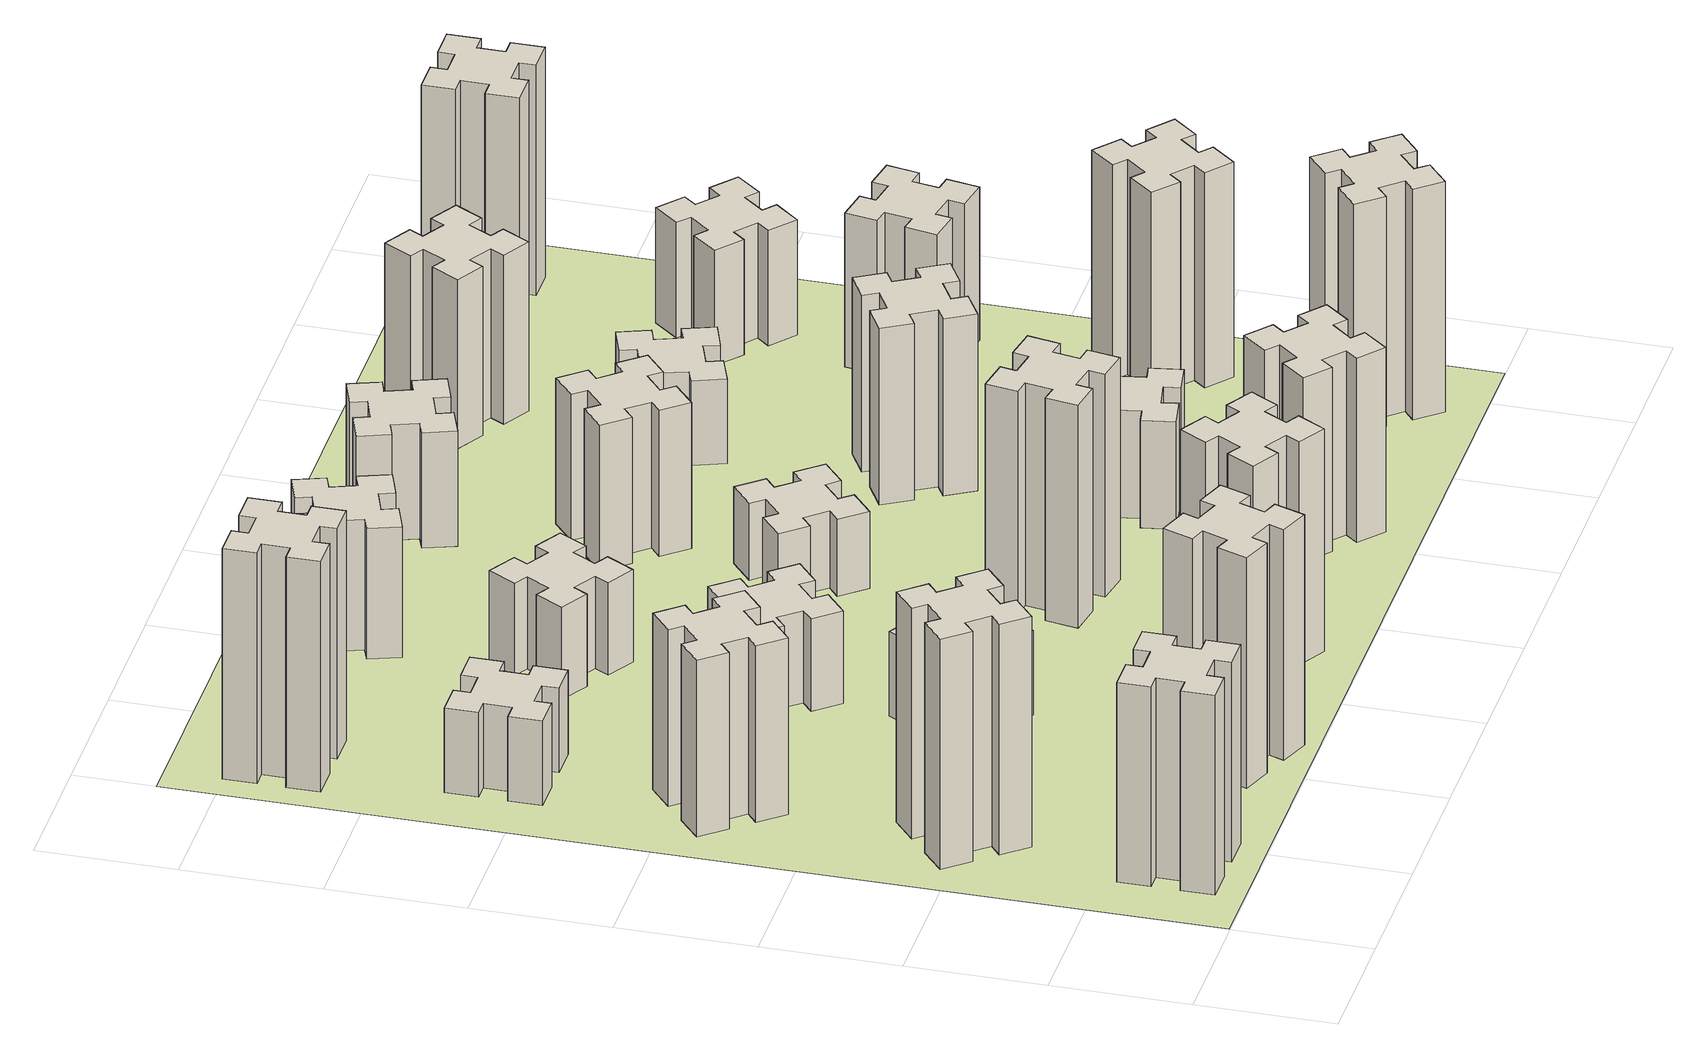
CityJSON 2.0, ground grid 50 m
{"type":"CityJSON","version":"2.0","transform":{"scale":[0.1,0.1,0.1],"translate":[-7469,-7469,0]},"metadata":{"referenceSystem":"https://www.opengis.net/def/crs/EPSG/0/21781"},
"CityObjects":{
"building1":{"type":"Building","attributes":{"class":"1000","function":"1000","usage":"1000","yearOfConstruction":2016,"roofType":"1000","measuredHeight":78,"storeysAboveGround":30,"storeysBelowGround":0},"geometry":[{"type":"Solid","lod":"1","boundaries":[[[[0,1,2,3,4,5,6,7,8,9,10,11,12,13,14,15,16,17,18,19]],[[17,16,20,21]],[[16,15,22,20]],[[15,14,23,22]],[[14,13,24,23]],[[13,12,25,24]],[[12,11,26,25]],[[11,10,27,26]],[[10,9,28,27]],[[9,8,29,28]],[[8,7,30,29]],[[7,6,31,30]],[[6,5,32,31]],[[5,4,33,32]],[[4,3,34,33]],[[3,2,35,34]],[[2,1,36,35]],[[1,0,37,36]],[[0,19,38,37]],[[19,18,39,38]],[[18,17,21,39]],[[24,25,26,27,28,29,30,31,32,33,34,35,36,37,38,39,21,20,22,23]]]]}]},
"building2":{"type":"Building","attributes":{"class":"1000","function":"1000","usage":"1000","yearOfConstruction":2016,"roofType":"1000","measuredHeight":90,"storeysAboveGround":30,"storeysBelowGround":0},"geometry":[{"type":"Solid","lod":"1","boundaries":[[[[40,41,42,43,44,45,46,47,48,49,50,51,52,53,54,55,56,57,58,59]],[[57,56,60,61]],[[56,55,62,60]],[[55,54,63,62]],[[54,53,64,63]],[[53,52,65,64]],[[52,51,66,65]],[[51,50,67,66]],[[50,49,68,67]],[[49,48,69,68]],[[48,47,70,69]],[[47,46,71,70]],[[46,45,72,71]],[[45,44,73,72]],[[44,43,74,73]],[[43,42,75,74]],[[42,41,76,75]],[[41,40,77,76]],[[40,59,78,77]],[[59,58,79,78]],[[58,57,61,79]],[[64,65,66,67,68,69,70,71,72,73,74,75,76,77,78,79,61,60,62,63]]]]}]},
"building3":{"type":"Building","attributes":{"class":"1000","function":"1000","usage":"1000","yearOfConstruction":2016,"roofType":"1000","measuredHeight":69,"storeysAboveGround":30,"storeysBelowGround":0},"geometry":[{"type":"Solid","lod":"1","boundaries":[[[[80,81,82,83,84,85,86,87,88,89,90,91,92,93,94,95,96,97,98,99]],[[97,96,100,101]],[[96,95,102,100]],[[95,94,103,102]],[[94,93,104,103]],[[93,92,105,104]],[[92,91,106,105]],[[91,90,107,106]],[[90,89,108,107]],[[89,88,109,108]],[[88,87,110,109]],[[87,86,111,110]],[[86,85,112,111]],[[85,84,113,112]],[[84,83,114,113]],[[83,82,115,114]],[[82,81,116,115]],[[81,80,117,116]],[[80,99,118,117]],[[99,98,119,118]],[[98,97,101,119]],[[104,105,106,107,108,109,110,111,112,113,114,115,116,117,118,119,101,100,102,103]]]]}]},
"building4":{"type":"Building","attributes":{"class":"1000","function":"1000","usage":"1000","yearOfConstruction":2016,"roofType":"1000","measuredHeight":33,"storeysAboveGround":30,"storeysBelowGround":0},"geometry":[{"type":"Solid","lod":"1","boundaries":[[[[120,121,122,123,124,125,126,127,128,129,130,131,132,133,134,135,136,137,138,139]],[[137,136,140,141]],[[136,135,142,140]],[[135,134,143,142]],[[134,133,144,143]],[[133,132,145,144]],[[132,131,146,145]],[[131,130,147,146]],[[130,129,148,147]],[[129,128,149,148]],[[128,127,150,149]],[[127,126,151,150]],[[126,125,152,151]],[[125,124,153,152]],[[124,123,154,153]],[[123,122,155,154]],[[122,121,156,155]],[[121,120,157,156]],[[120,139,158,157]],[[139,138,159,158]],[[138,137,141,159]],[[144,145,146,147,148,149,150,151,152,153,154,155,156,157,158,159,141,140,142,143]]]]}]},
"building5":{"type":"Building","attributes":{"class":"1000","function":"1000","usage":"1000","yearOfConstruction":2016,"roofType":"1000","measuredHeight":90,"storeysAboveGround":30,"storeysBelowGround":0},"geometry":[{"type":"Solid","lod":"1","boundaries":[[[[160,161,162,163,164,165,166,167,168,169,170,171,172,173,174,175,176,177,178,179]],[[177,176,180,181]],[[176,175,182,180]],[[175,174,183,182]],[[174,173,184,183]],[[173,172,185,184]],[[172,171,186,185]],[[171,170,187,186]],[[170,169,188,187]],[[169,168,189,188]],[[168,167,190,189]],[[167,166,191,190]],[[166,165,192,191]],[[165,164,193,192]],[[164,163,194,193]],[[163,162,195,194]],[[162,161,196,195]],[[161,160,197,196]],[[160,179,198,197]],[[179,178,199,198]],[[178,177,181,199]],[[184,185,186,187,188,189,190,191,192,193,194,195,196,197,198,199,181,180,182,183]]]]}]},
"building6":{"type":"Building","attributes":{"class":"1000","function":"1000","usage":"1000","yearOfConstruction":2016,"roofType":"1000","measuredHeight":90,"storeysAboveGround":30,"storeysBelowGround":0},"geometry":[{"type":"Solid","lod":"1","boundaries":[[[[200,201,202,203,204,205,206,207,208,209,210,211,212,213,214,215,216,217,218,219]],[[217,216,220,221]],[[216,215,222,220]],[[215,214,223,222]],[[214,213,224,223]],[[213,212,225,224]],[[212,211,226,225]],[[211,210,227,226]],[[210,209,228,227]],[[209,208,229,228]],[[208,207,230,229]],[[207,206,231,230]],[[206,205,232,231]],[[205,204,233,232]],[[204,203,234,233]],[[203,202,235,234]],[[202,201,236,235]],[[201,200,237,236]],[[200,219,238,237]],[[219,218,239,238]],[[218,217,221,239]],[[224,225,226,227,228,229,230,231,232,233,234,235,236,237,238,239,221,220,222,223]]]]}]},
"building7":{"type":"Building","attributes":{"class":"1000","function":"1000","usage":"1000","yearOfConstruction":2016,"roofType":"1000","measuredHeight":33,"storeysAboveGround":30,"storeysBelowGround":0},"geometry":[{"type":"Solid","lod":"1","boundaries":[[[[240,241,242,243,244,245,246,247,248,249,250,251,252,253,254,255,256,257,258,259]],[[257,256,260,261]],[[256,255,262,260]],[[255,254,263,262]],[[254,253,264,263]],[[253,252,265,264]],[[252,251,266,265]],[[251,250,267,266]],[[250,249,268,267]],[[249,248,269,268]],[[248,247,270,269]],[[247,246,271,270]],[[246,245,272,271]],[[245,244,273,272]],[[244,243,274,273]],[[243,242,275,274]],[[242,241,276,275]],[[241,240,277,276]],[[240,259,278,277]],[[259,258,279,278]],[[258,257,261,279]],[[264,265,266,267,268,269,270,271,272,273,274,275,276,277,278,279,261,260,262,263]]]]}]},
"building8":{"type":"Building","attributes":{"class":"1000","function":"1000","usage":"1000","yearOfConstruction":2016,"roofType":"1000","measuredHeight":36,"storeysAboveGround":30,"storeysBelowGround":0},"geometry":[{"type":"Solid","lod":"1","boundaries":[[[[280,281,282,283,284,285,286,287,288,289,290,291,292,293,294,295,296,297,298,299]],[[297,296,300,301]],[[296,295,302,300]],[[295,294,303,302]],[[294,293,304,303]],[[293,292,305,304]],[[292,291,306,305]],[[291,290,307,306]],[[290,289,308,307]],[[289,288,309,308]],[[288,287,310,309]],[[287,286,311,310]],[[286,285,312,311]],[[285,284,313,312]],[[284,283,314,313]],[[283,282,315,314]],[[282,281,316,315]],[[281,280,317,316]],[[280,299,318,317]],[[299,298,319,318]],[[298,297,301,319]],[[304,305,306,307,308,309,310,311,312,313,314,315,316,317,318,319,301,300,302,303]]]]}]},
"building9":{"type":"Building","attributes":{"class":"1000","function":"1000","usage":"1000","yearOfConstruction":2016,"roofType":"1000","measuredHeight":87,"storeysAboveGround":30,"storeysBelowGround":0},"geometry":[{"type":"Solid","lod":"1","boundaries":[[[[320,321,322,323,324,325,326,327,328,329,330,331,332,333,334,335,336,337,338,339]],[[337,336,340,341]],[[336,335,342,340]],[[335,334,343,342]],[[334,333,344,343]],[[333,332,345,344]],[[332,331,346,345]],[[331,330,347,346]],[[330,329,348,347]],[[329,328,349,348]],[[328,327,350,349]],[[327,326,351,350]],[[326,325,352,351]],[[325,324,353,352]],[[324,323,354,353]],[[323,322,355,354]],[[322,321,356,355]],[[321,320,357,356]],[[320,339,358,357]],[[339,338,359,358]],[[338,337,341,359]],[[344,345,346,347,348,349,350,351,352,353,354,355,356,357,358,359,341,340,342,343]]]]}]},
"building10":{"type":"Building","attributes":{"class":"1000","function":"1000","usage":"1000","yearOfConstruction":2016,"roofType":"1000","measuredHeight":36,"storeysAboveGround":30,"storeysBelowGround":0},"geometry":[{"type":"Solid","lod":"1","boundaries":[[[[360,361,362,363,364,365,366,367,368,369,370,371,372,373,374,375,376,377,378,379]],[[377,376,380,381]],[[376,375,382,380]],[[375,374,383,382]],[[374,373,384,383]],[[373,372,385,384]],[[372,371,386,385]],[[371,370,387,386]],[[370,369,388,387]],[[369,368,389,388]],[[368,367,390,389]],[[367,366,391,390]],[[366,365,392,391]],[[365,364,393,392]],[[364,363,394,393]],[[363,362,395,394]],[[362,361,396,395]],[[361,360,397,396]],[[360,379,398,397]],[[379,378,399,398]],[[378,377,381,399]],[[384,385,386,387,388,389,390,391,392,393,394,395,396,397,398,399,381,380,382,383]]]]}]},
"building11":{"type":"Building","attributes":{"class":"1000","function":"1000","usage":"1000","yearOfConstruction":2016,"roofType":"1000","measuredHeight":51,"storeysAboveGround":30,"storeysBelowGround":0},"geometry":[{"type":"Solid","lod":"1","boundaries":[[[[400,401,402,403,404,405,406,407,408,409,410,411,412,413,414,415,416,417,418,419]],[[417,416,420,421]],[[416,415,422,420]],[[415,414,423,422]],[[414,413,424,423]],[[413,412,425,424]],[[412,411,426,425]],[[411,410,427,426]],[[410,409,428,427]],[[409,408,429,428]],[[408,407,430,429]],[[407,406,431,430]],[[406,405,432,431]],[[405,404,433,432]],[[404,403,434,433]],[[403,402,435,434]],[[402,401,436,435]],[[401,400,437,436]],[[400,419,438,437]],[[419,418,439,438]],[[418,417,421,439]],[[424,425,426,427,428,429,430,431,432,433,434,435,436,437,438,439,421,420,422,423]]]]}]},
"building12":{"type":"Building","attributes":{"class":"1000","function":"1000","usage":"1000","yearOfConstruction":2016,"roofType":"1000","measuredHeight":87,"storeysAboveGround":30,"storeysBelowGround":0},"geometry":[{"type":"Solid","lod":"1","boundaries":[[[[440,441,442,443,444,445,446,447,448,449,450,451,452,453,454,455,456,457,458,459]],[[457,456,460,461]],[[456,455,462,460]],[[455,454,463,462]],[[454,453,464,463]],[[453,452,465,464]],[[452,451,466,465]],[[451,450,467,466]],[[450,449,468,467]],[[449,448,469,468]],[[448,447,470,469]],[[447,446,471,470]],[[446,445,472,471]],[[445,444,473,472]],[[444,443,474,473]],[[443,442,475,474]],[[442,441,476,475]],[[441,440,477,476]],[[440,459,478,477]],[[459,458,479,478]],[[458,457,461,479]],[[464,465,466,467,468,469,470,471,472,473,474,475,476,477,478,479,461,460,462,463]]]]}]},
"building13":{"type":"Building","attributes":{"class":"1000","function":"1000","usage":"1000","yearOfConstruction":2016,"roofType":"1000","measuredHeight":30,"storeysAboveGround":30,"storeysBelowGround":0},"geometry":[{"type":"Solid","lod":"1","boundaries":[[[[480,481,482,483,484,485,486,487,488,489,490,491,492,493,494,495,496,497,498,499]],[[497,496,500,501]],[[496,495,502,500]],[[495,494,503,502]],[[494,493,504,503]],[[493,492,505,504]],[[492,491,506,505]],[[491,490,507,506]],[[490,489,508,507]],[[489,488,509,508]],[[488,487,510,509]],[[487,486,511,510]],[[486,485,512,511]],[[485,484,513,512]],[[484,483,514,513]],[[483,482,515,514]],[[482,481,516,515]],[[481,480,517,516]],[[480,499,518,517]],[[499,498,519,518]],[[498,497,501,519]],[[504,505,506,507,508,509,510,511,512,513,514,515,516,517,518,519,501,500,502,503]]]]}]},
"building14":{"type":"Building","attributes":{"class":"1000","function":"1000","usage":"1000","yearOfConstruction":2016,"roofType":"1000","measuredHeight":72,"storeysAboveGround":30,"storeysBelowGround":0},"geometry":[{"type":"Solid","lod":"1","boundaries":[[[[520,521,522,523,524,525,526,527,528,529,530,531,532,533,534,535,536,537,538,539]],[[537,536,540,541]],[[536,535,542,540]],[[535,534,543,542]],[[534,533,544,543]],[[533,532,545,544]],[[532,531,546,545]],[[531,530,547,546]],[[530,529,548,547]],[[529,528,549,548]],[[528,527,550,549]],[[527,526,551,550]],[[526,525,552,551]],[[525,524,553,552]],[[524,523,554,553]],[[523,522,555,554]],[[522,521,556,555]],[[521,520,557,556]],[[520,539,558,557]],[[539,538,559,558]],[[538,537,541,559]],[[544,545,546,547,548,549,550,551,552,553,554,555,556,557,558,559,541,540,542,543]]]]}]},
"building15":{"type":"Building","attributes":{"class":"1000","function":"1000","usage":"1000","yearOfConstruction":2016,"roofType":"1000","measuredHeight":57,"storeysAboveGround":30,"storeysBelowGround":0},"geometry":[{"type":"Solid","lod":"1","boundaries":[[[[560,561,562,563,564,565,566,567,568,569,570,571,572,573,574,575,576,577,578,579]],[[577,576,580,581]],[[576,575,582,580]],[[575,574,583,582]],[[574,573,584,583]],[[573,572,585,584]],[[572,571,586,585]],[[571,570,587,586]],[[570,569,588,587]],[[569,568,589,588]],[[568,567,590,589]],[[567,566,591,590]],[[566,565,592,591]],[[565,564,593,592]],[[564,563,594,593]],[[563,562,595,594]],[[562,561,596,595]],[[561,560,597,596]],[[560,579,598,597]],[[579,578,599,598]],[[578,577,581,599]],[[584,585,586,587,588,589,590,591,592,593,594,595,596,597,598,599,581,580,582,583]]]]}]},
"building16":{"type":"Building","attributes":{"class":"1000","function":"1000","usage":"1000","yearOfConstruction":2016,"roofType":"1000","measuredHeight":45,"storeysAboveGround":30,"storeysBelowGround":0},"geometry":[{"type":"Solid","lod":"1","boundaries":[[[[600,601,602,603,604,605,606,607,608,609,610,611,612,613,614,615,616,617,618,619]],[[617,616,620,621]],[[616,615,622,620]],[[615,614,623,622]],[[614,613,624,623]],[[613,612,625,624]],[[612,611,626,625]],[[611,610,627,626]],[[610,609,628,627]],[[609,608,629,628]],[[608,607,630,629]],[[607,606,631,630]],[[606,605,632,631]],[[605,604,633,632]],[[604,603,634,633]],[[603,602,635,634]],[[602,601,636,635]],[[601,600,637,636]],[[600,619,638,637]],[[619,618,639,638]],[[618,617,621,639]],[[624,625,626,627,628,629,630,631,632,633,634,635,636,637,638,639,621,620,622,623]]]]}]},
"building17":{"type":"Building","attributes":{"class":"1000","function":"1000","usage":"1000","yearOfConstruction":2016,"roofType":"1000","measuredHeight":42,"storeysAboveGround":30,"storeysBelowGround":0},"geometry":[{"type":"Solid","lod":"1","boundaries":[[[[640,641,642,643,644,645,646,647,648,649,650,651,652,653,654,655,656,657,658,659]],[[657,656,660,661]],[[656,655,662,660]],[[655,654,663,662]],[[654,653,664,663]],[[653,652,665,664]],[[652,651,666,665]],[[651,650,667,666]],[[650,649,668,667]],[[649,648,669,668]],[[648,647,670,669]],[[647,646,671,670]],[[646,645,672,671]],[[645,644,673,672]],[[644,643,674,673]],[[643,642,675,674]],[[642,641,676,675]],[[641,640,677,676]],[[640,659,678,677]],[[659,658,679,678]],[[658,657,661,679]],[[664,665,666,667,668,669,670,671,672,673,674,675,676,677,678,679,661,660,662,663]]]]}]},
"building18":{"type":"Building","attributes":{"class":"1000","function":"1000","usage":"1000","yearOfConstruction":2016,"roofType":"1000","measuredHeight":69,"storeysAboveGround":30,"storeysBelowGround":0},"geometry":[{"type":"Solid","lod":"1","boundaries":[[[[680,681,682,683,684,685,686,687,688,689,690,691,692,693,694,695,696,697,698,699]],[[697,696,700,701]],[[696,695,702,700]],[[695,694,703,702]],[[694,693,704,703]],[[693,692,705,704]],[[692,691,706,705]],[[691,690,707,706]],[[690,689,708,707]],[[689,688,709,708]],[[688,687,710,709]],[[687,686,711,710]],[[686,685,712,711]],[[685,684,713,712]],[[684,683,714,713]],[[683,682,715,714]],[[682,681,716,715]],[[681,680,717,716]],[[680,699,718,717]],[[699,698,719,718]],[[698,697,701,719]],[[704,705,706,707,708,709,710,711,712,713,714,715,716,717,718,719,701,700,702,703]]]]}]},
"building19":{"type":"Building","attributes":{"class":"1000","function":"1000","usage":"1000","yearOfConstruction":2016,"roofType":"1000","measuredHeight":33,"storeysAboveGround":30,"storeysBelowGround":0},"geometry":[{"type":"Solid","lod":"1","boundaries":[[[[720,721,722,723,724,725,726,727,728,729,730,731,732,733,734,735,736,737,738,739]],[[737,736,740,741]],[[736,735,742,740]],[[735,734,743,742]],[[734,733,744,743]],[[733,732,745,744]],[[732,731,746,745]],[[731,730,747,746]],[[730,729,748,747]],[[729,728,749,748]],[[728,727,750,749]],[[727,726,751,750]],[[726,725,752,751]],[[725,724,753,752]],[[724,723,754,753]],[[723,722,755,754]],[[722,721,756,755]],[[721,720,757,756]],[[720,739,758,757]],[[739,738,759,758]],[[738,737,741,759]],[[744,745,746,747,748,749,750,751,752,753,754,755,756,757,758,759,741,740,742,743]]]]}]},
"building20":{"type":"Building","attributes":{"class":"1000","function":"1000","usage":"1000","yearOfConstruction":2016,"roofType":"1000","measuredHeight":90,"storeysAboveGround":30,"storeysBelowGround":0},"geometry":[{"type":"Solid","lod":"1","boundaries":[[[[760,761,762,763,764,765,766,767,768,769,770,771,772,773,774,775,776,777,778,779]],[[777,776,780,781]],[[776,775,782,780]],[[775,774,783,782]],[[774,773,784,783]],[[773,772,785,784]],[[772,771,786,785]],[[771,770,787,786]],[[770,769,788,787]],[[769,768,789,788]],[[768,767,790,789]],[[767,766,791,790]],[[766,765,792,791]],[[765,764,793,792]],[[764,763,794,793]],[[763,762,795,794]],[[762,761,796,795]],[[761,760,797,796]],[[760,779,798,797]],[[779,778,799,798]],[[778,777,781,799]],[[784,785,786,787,788,789,790,791,792,793,794,795,796,797,798,799,781,780,782,783]]]]}]},
"building21":{"type":"Building","attributes":{"class":"1000","function":"1000","usage":"1000","yearOfConstruction":2016,"roofType":"1000","measuredHeight":66,"storeysAboveGround":30,"storeysBelowGround":0},"geometry":[{"type":"Solid","lod":"1","boundaries":[[[[800,801,802,803,804,805,806,807,808,809,810,811,812,813,814,815,816,817,818,819]],[[817,816,820,821]],[[816,815,822,820]],[[815,814,823,822]],[[814,813,824,823]],[[813,812,825,824]],[[812,811,826,825]],[[811,810,827,826]],[[810,809,828,827]],[[809,808,829,828]],[[808,807,830,829]],[[807,806,831,830]],[[806,805,832,831]],[[805,804,833,832]],[[804,803,834,833]],[[803,802,835,834]],[[802,801,836,835]],[[801,800,837,836]],[[800,819,838,837]],[[819,818,839,838]],[[818,817,821,839]],[[824,825,826,827,828,829,830,831,832,833,834,835,836,837,838,839,821,820,822,823]]]]}]},
"building22":{"type":"Building","attributes":{"class":"1000","function":"1000","usage":"1000","yearOfConstruction":2016,"roofType":"1000","measuredHeight":84,"storeysAboveGround":30,"storeysBelowGround":0},"geometry":[{"type":"Solid","lod":"1","boundaries":[[[[840,841,842,843,844,845,846,847,848,849,850,851,852,853,854,855,856,857,858,859]],[[857,856,860,861]],[[856,855,862,860]],[[855,854,863,862]],[[854,853,864,863]],[[853,852,865,864]],[[852,851,866,865]],[[851,850,867,866]],[[850,849,868,867]],[[849,848,869,868]],[[848,847,870,869]],[[847,846,871,870]],[[846,845,872,871]],[[845,844,873,872]],[[844,843,874,873]],[[843,842,875,874]],[[842,841,876,875]],[[841,840,877,876]],[[840,859,878,877]],[[859,858,879,878]],[[858,857,861,879]],[[864,865,866,867,868,869,870,871,872,873,874,875,876,877,878,879,861,860,862,863]]]]}]},
"building23":{"type":"Building","attributes":{"class":"1000","function":"1000","usage":"1000","yearOfConstruction":2016,"roofType":"1000","measuredHeight":60,"storeysAboveGround":30,"storeysBelowGround":0},"geometry":[{"type":"Solid","lod":"1","boundaries":[[[[880,881,882,883,884,885,886,887,888,889,890,891,892,893,894,895,896,897,898,899]],[[897,896,900,901]],[[896,895,902,900]],[[895,894,903,902]],[[894,893,904,903]],[[893,892,905,904]],[[892,891,906,905]],[[891,890,907,906]],[[890,889,908,907]],[[889,888,909,908]],[[888,887,910,909]],[[887,886,911,910]],[[886,885,912,911]],[[885,884,913,912]],[[884,883,914,913]],[[883,882,915,914]],[[882,881,916,915]],[[881,880,917,916]],[[880,899,918,917]],[[899,898,919,918]],[[898,897,901,919]],[[904,905,906,907,908,909,910,911,912,913,914,915,916,917,918,919,901,900,902,903]]]]}]},
"building24":{"type":"Building","attributes":{"class":"1000","function":"1000","usage":"1000","yearOfConstruction":2016,"roofType":"1000","measuredHeight":45,"storeysAboveGround":30,"storeysBelowGround":0},"geometry":[{"type":"Solid","lod":"1","boundaries":[[[[920,921,922,923,924,925,926,927,928,929,930,931,932,933,934,935,936,937,938,939]],[[937,936,940,941]],[[936,935,942,940]],[[935,934,943,942]],[[934,933,944,943]],[[933,932,945,944]],[[932,931,946,945]],[[931,930,947,946]],[[930,929,948,947]],[[929,928,949,948]],[[928,927,950,949]],[[927,926,951,950]],[[926,925,952,951]],[[925,924,953,952]],[[924,923,954,953]],[[923,922,955,954]],[[922,921,956,955]],[[921,920,957,956]],[[920,939,958,957]],[[939,938,959,958]],[[938,937,941,959]],[[944,945,946,947,948,949,950,951,952,953,954,955,956,957,958,959,941,940,942,943]]]]}]},
"building25":{"type":"Building","attributes":{"class":"1000","function":"1000","usage":"1000","yearOfConstruction":2016,"roofType":"1000","measuredHeight":90,"storeysAboveGround":30,"storeysBelowGround":0},"geometry":[{"type":"Solid","lod":"1","boundaries":[[[[960,961,962,963,964,965,966,967,968,969,970,971,972,973,974,975,976,977,978,979]],[[977,976,980,981]],[[976,975,982,980]],[[975,974,983,982]],[[974,973,984,983]],[[973,972,985,984]],[[972,971,986,985]],[[971,970,987,986]],[[970,969,988,987]],[[969,968,989,988]],[[968,967,990,989]],[[967,966,991,990]],[[966,965,992,991]],[[965,964,993,992]],[[964,963,994,993]],[[963,962,995,994]],[[962,961,996,995]],[[961,960,997,996]],[[960,979,998,997]],[[979,978,999,998]],[[978,977,981,999]],[[984,985,986,987,988,989,990,991,992,993,994,995,996,997,998,999,981,980,982,983]]]]}]},
"landuse1":{"type":"LandUse","attributes":{"name":"plot1","function":"1010"},"geometry":[{"type":"MultiSurface","lod":"1","boundaries":[[[1000,1001,1002,1003]]]}]}
},
"vertices":[
[265,325,0],[265,225,0],[205,225,0],[205,105,0],[325,105,0],[325,165,0],[425,165,0],[425,105,0],[545,105,0],[545,225,0],[485,225,0],[485,325,0],[545,325,0],[545,445,0],[425,445,0],[425,385,0],[325,385,0],[325,445,0],[205,445,0],[205,325,0],[325,385,780],[325,445,780],[425,385,780],[425,445,780],[545,445,780],[545,325,780],[485,325,780],[485,225,780],[545,225,780],[545,105,780],[425,105,780],[425,165,780],[325,165,780],[325,105,780],[205,105,780],[205,225,780],[265,225,780],[265,325,780],[205,325,780],[205,445,780],
[492,1048,0],[427,1124,0],[473,1163,0],[396,1255,0],[304,1178,0],[343,1132,0],[266,1067,0],[228,1113,0],[136,1036,0],[213,944,0],[259,983,0],[323,906,0],[277,868,0],[354,776,0],[446,853,0],[408,899,0],[484,963,0],[523,917,0],[615,994,0],[538,1086,0],[484,963,900],[523,917,900],[408,899,900],[446,853,900],[354,776,900],[277,868,900],[323,906,900],[259,983,900],[213,944,900],[136,1036,900],[228,1113,900],[266,1067,900],[343,1132,900],[304,1178,900],[396,1255,900],[473,1163,900],[427,1124,900],[492,1048,900],[538,1086,900],[615,994,900],
[492,1888,0],[427,1964,0],[473,2003,0],[396,2095,0],[304,2018,0],[343,1972,0],[266,1907,0],[228,1953,0],[136,1876,0],[213,1784,0],[259,1823,0],[323,1746,0],[277,1708,0],[354,1616,0],[446,1693,0],[408,1739,0],[484,1803,0],[523,1757,0],[615,1834,0],[538,1926,0],[484,1803,690],[523,1757,690],[408,1739,690],[446,1693,690],[354,1616,690],[277,1708,690],[323,1746,690],[259,1823,690],[213,1784,690],[136,1876,690],[228,1953,690],[266,1907,690],[343,1972,690],[304,2018,690],[396,2095,690],[473,2003,690],[427,1964,690],[492,1888,690],[538,1926,690],[615,1834,690],
[485,2545,0],[485,2645,0],[545,2645,0],[545,2765,0],[425,2765,0],[425,2705,0],[325,2705,0],[325,2765,0],[205,2765,0],[205,2645,0],[265,2645,0],[265,2545,0],[205,2545,0],[205,2425,0],[325,2425,0],[325,2485,0],[425,2485,0],[425,2425,0],[545,2425,0],[545,2545,0],[425,2485,330],[425,2425,330],[325,2485,330],[325,2425,330],[205,2425,330],[205,2545,330],[265,2545,330],[265,2645,330],[205,2645,330],[205,2765,330],[325,2765,330],[325,2705,330],[425,2705,330],[425,2765,330],[545,2765,330],[545,2645,330],[485,2645,330],[485,2545,330],[545,2545,330],[545,2425,330],
[1029,360,0],[995,266,0],[939,287,0],[897,174,0],[1010,133,0],[1031,189,0],[1125,155,0],[1104,99,0],[1217,57,0],[1258,170,0],[1202,191,0],[1236,285,0],[1292,264,0],[1333,377,0],[1220,418,0],[1200,362,0],[1106,396,0],[1127,452,0],[1014,493,0],[973,380,0],[1106,396,900],[1127,452,900],[1200,362,900],[1220,418,900],[1333,377,900],[1292,264,900],[1236,285,900],[1202,191,900],[1258,170,900],[1217,57,900],[1104,99,900],[1125,155,900],[1031,189,900],[1010,133,900],[897,174,900],[939,287,900],[995,266,900],[1029,360,900],[973,380,900],[1014,493,900],
[225,3225,0],[325,3225,0],[325,3165,0],[445,3165,0],[445,3285,0],[385,3285,0],[385,3385,0],[445,3385,0],[445,3505,0],[325,3505,0],[325,3445,0],[225,3445,0],[225,3505,0],[105,3505,0],[105,3385,0],[165,3385,0],[165,3285,0],[105,3285,0],[105,3165,0],[225,3165,0],[165,3285,900],[105,3285,900],[165,3385,900],[105,3385,900],[105,3505,900],[225,3505,900],[225,3445,900],[325,3445,900],[325,3505,900],[445,3505,900],[445,3385,900],[385,3385,900],[385,3285,900],[445,3285,900],[445,3165,900],[325,3165,900],[325,3225,900],[225,3225,900],[225,3165,900],[105,3165,900],
[1186,1117,0],[1236,1204,0],[1288,1174,0],[1348,1278,0],[1244,1338,0],[1214,1286,0],[1127,1336,0],[1157,1388,0],[1053,1448,0],[993,1344,0],[1045,1314,0],[995,1227,0],[943,1257,0],[883,1153,0],[987,1093,0],[1017,1145,0],[1104,1095,0],[1074,1043,0],[1178,983,0],[1238,1087,0],[1104,1095,330],[1074,1043,330],[1017,1145,330],[987,1093,330],[883,1153,330],[943,1257,330],[995,1227,330],[1045,1314,330],[993,1344,330],[1053,1448,330],[1157,1388,330],[1127,1336,330],[1214,1286,330],[1244,1338,330],[1348,1278,330],[1288,1174,330],[1236,1204,330],[1186,1117,330],[1238,1087,330],[1178,983,330],
[1083,1972,0],[1006,1907,0],[968,1953,0],[876,1876,0],[953,1784,0],[999,1823,0],[1063,1746,0],[1017,1708,0],[1094,1616,0],[1186,1693,0],[1148,1739,0],[1224,1803,0],[1263,1757,0],[1355,1834,0],[1278,1926,0],[1232,1888,0],[1167,1964,0],[1213,2003,0],[1136,2095,0],[1044,2018,0],[1167,1964,360],[1213,2003,360],[1232,1888,360],[1278,1926,360],[1355,1834,360],[1263,1757,360],[1224,1803,360],[1148,1739,360],[1186,1693,360],[1094,1616,360],[1017,1708,360],[1063,1746,360],[999,1823,360],[953,1784,360],[876,1876,360],[968,1953,360],[1006,1907,360],[1083,1972,360],[1044,2018,360],[1136,2095,360],
[1657,305,0],[1744,255,0],[1714,203,0],[1818,143,0],[1878,247,0],[1826,277,0],[1876,364,0],[1928,334,0],[1988,438,0],[1884,498,0],[1854,446,0],[1767,496,0],[1797,548,0],[1693,608,0],[1633,504,0],[1685,474,0],[1635,387,0],[1583,417,0],[1523,313,0],[1627,253,0],[1635,387,870],[1583,417,870],[1685,474,870],[1633,504,870],[1693,608,870],[1797,548,870],[1767,496,870],[1854,446,870],[1884,498,870],[1988,438,870],[1928,334,870],[1876,364,870],[1826,277,870],[1878,247,870],[1818,143,870],[1714,203,870],[1744,255,870],[1657,305,870],[1627,253,870],[1523,313,870],
[1017,2525,0],[1104,2475,0],[1074,2423,0],[1178,2363,0],[1238,2467,0],[1186,2497,0],[1236,2584,0],[1288,2554,0],[1348,2658,0],[1244,2718,0],[1214,2666,0],[1127,2716,0],[1157,2768,0],[1053,2828,0],[993,2724,0],[1045,2694,0],[995,2607,0],[943,2637,0],[883,2533,0],[987,2473,0],[995,2607,360],[943,2637,360],[1045,2694,360],[993,2724,360],[1053,2828,360],[1157,2768,360],[1127,2716,360],[1214,2666,360],[1244,2718,360],[1348,2658,360],[1288,2554,360],[1236,2584,360],[1186,2497,360],[1238,2467,360],[1178,2363,360],[1074,2423,360],[1104,2475,360],[1017,2525,360],[987,2473,360],[883,2533,360],
[995,3345,0],[1029,3251,0],[973,3230,0],[1014,3117,0],[1127,3159,0],[1106,3215,0],[1200,3249,0],[1220,3193,0],[1333,3234,0],[1292,3347,0],[1236,3326,0],[1202,3420,0],[1258,3440,0],[1217,3553,0],[1104,3512,0],[1125,3456,0],[1031,3422,0],[1010,3478,0],[897,3437,0],[939,3324,0],[1031,3422,510],[1010,3478,510],[1125,3456,510],[1104,3512,510],[1217,3553,510],[1258,3440,510],[1202,3420,510],[1236,3326,510],[1292,3347,510],[1333,3234,510],[1220,3193,510],[1200,3249,510],[1106,3215,510],[1127,3159,510],[1014,3117,510],[973,3230,510],[1029,3251,510],[995,3345,510],[939,3324,510],[897,3437,510],
[2055,1047,0],[2072,1145,0],[2131,1135,0],[2152,1253,0],[2034,1274,0],[2024,1215,0],[1925,1232,0],[1936,1291,0],[1817,1312,0],[1797,1194,0],[1856,1184,0],[1838,1085,0],[1779,1096,0],[1758,977,0],[1877,957,0],[1887,1016,0],[1985,998,0],[1975,939,0],[2093,918,0],[2114,1037,0],[1985,998,870],[1975,939,870],[1887,1016,870],[1877,957,870],[1758,977,870],[1779,1096,870],[1838,1085,870],[1856,1184,870],[1797,1194,870],[1817,1312,870],[1936,1291,870],[1925,1232,870],[2024,1215,870],[2034,1274,870],[2152,1253,870],[2131,1135,870],[2072,1145,870],[2055,1047,870],[2114,1037,870],[2093,918,870],
[1972,1988,0],[1907,2064,0],[1953,2103,0],[1876,2195,0],[1784,2118,0],[1823,2072,0],[1746,2007,0],[1708,2053,0],[1616,1976,0],[1693,1884,0],[1739,1923,0],[1803,1846,0],[1757,1808,0],[1834,1716,0],[1926,1793,0],[1888,1839,0],[1964,1903,0],[2003,1857,0],[2095,1934,0],[2018,2026,0],[1964,1903,300],[2003,1857,300],[1888,1839,300],[1926,1793,300],[1834,1716,300],[1757,1808,300],[1803,1846,300],[1739,1923,300],[1693,1884,300],[1616,1976,300],[1708,2053,300],[1746,2007,300],[1823,2072,300],[1784,2118,300],[1876,2195,300],[1953,2103,300],[1907,2064,300],[1972,1988,300],[2018,2026,300],[2095,1934,300],
[2486,323,0],[2563,259,0],[2524,213,0],[2616,136,0],[2693,228,0],[2647,266,0],[2712,343,0],[2758,304,0],[2835,396,0],[2743,473,0],[2704,427,0],[2628,492,0],[2666,538,0],[2574,615,0],[2497,523,0],[2543,484,0],[2479,408,0],[2433,446,0],[2356,354,0],[2448,277,0],[2479,408,720],[2433,446,720],[2543,484,720],[2497,523,720],[2574,615,720],[2666,538,720],[2628,492,720],[2704,427,720],[2743,473,720],[2835,396,720],[2758,304,720],[2712,343,720],[2647,266,720],[2693,228,720],[2616,136,720],[2524,213,720],[2563,259,720],[2486,323,720],[2448,277,720],[2356,354,720],
[1988,2479,0],[2064,2543,0],[2103,2497,0],[2195,2574,0],[2118,2666,0],[2072,2628,0],[2007,2704,0],[2053,2743,0],[1976,2835,0],[1884,2758,0],[1923,2712,0],[1846,2647,0],[1808,2693,0],[1716,2616,0],[1793,2524,0],[1839,2563,0],[1903,2486,0],[1857,2448,0],[1934,2356,0],[2026,2433,0],[1903,2486,570],[1857,2448,570],[1839,2563,570],[1793,2524,570],[1716,2616,570],[1808,2693,570],[1846,2647,570],[1923,2712,570],[1884,2758,570],[1976,2835,570],[2053,2743,570],[2007,2704,570],[2072,2628,570],[2118,2666,570],[2195,2574,570],[2103,2497,570],[2064,2543,570],[1988,2479,570],[2026,2433,570],[1934,2356,570],
[1865,3456,0],[1771,3422,0],[1750,3478,0],[1637,3437,0],[1679,3324,0],[1735,3345,0],[1769,3251,0],[1713,3230,0],[1754,3117,0],[1867,3159,0],[1846,3215,0],[1940,3249,0],[1960,3193,0],[2073,3234,0],[2032,3347,0],[1976,3326,0],[1942,3420,0],[1998,3440,0],[1957,3553,0],[1844,3512,0],[1942,3420,450],[1998,3440,450],[1976,3326,450],[2032,3347,450],[2073,3234,450],[1960,3193,450],[1940,3249,450],[1846,3215,450],[1867,3159,450],[1754,3117,450],[1713,3230,450],[1769,3251,450],[1735,3345,450],[1679,3324,450],[1637,3437,450],[1750,3478,450],[1771,3422,450],[1865,3456,450],[1844,3512,450],[1957,3553,450],
[2625,1132,0],[2527,1115,0],[2517,1174,0],[2398,1153,0],[2419,1035,0],[2478,1045,0],[2496,947,0],[2437,937,0],[2457,818,0],[2576,839,0],[2565,898,0],[2664,916,0],[2674,857,0],[2792,877,0],[2771,996,0],[2712,985,0],[2695,1084,0],[2754,1094,0],[2733,1212,0],[2615,1191,0],[2695,1084,420],[2754,1094,420],[2712,985,420],[2771,996,420],[2792,877,420],[2674,857,420],[2664,916,420],[2565,898,420],[2576,839,420],[2457,818,420],[2437,937,420],[2496,947,420],[2478,1045,420],[2419,1035,420],[2398,1153,420],[2517,1174,420],[2527,1115,420],[2625,1132,420],[2615,1191,420],[2733,1212,420],
[2475,1744,0],[2525,1657,0],[2473,1627,0],[2533,1523,0],[2637,1583,0],[2607,1635,0],[2694,1685,0],[2724,1633,0],[2828,1693,0],[2768,1797,0],[2716,1767,0],[2666,1854,0],[2718,1884,0],[2658,1988,0],[2554,1928,0],[2584,1876,0],[2497,1826,0],[2467,1878,0],[2363,1818,0],[2423,1714,0],[2497,1826,690],[2467,1878,690],[2584,1876,690],[2554,1928,690],[2658,1988,690],[2718,1884,690],[2666,1854,690],[2716,1767,690],[2768,1797,690],[2828,1693,690],[2724,1633,690],[2694,1685,690],[2607,1635,690],[2637,1583,690],[2533,1523,690],[2473,1627,690],[2525,1657,690],[2475,1744,690],[2423,1714,690],[2363,1818,690],
[2586,2475,0],[2680,2509,0],[2700,2453,0],[2813,2494,0],[2772,2607,0],[2716,2586,0],[2682,2680,0],[2738,2700,0],[2697,2813,0],[2584,2772,0],[2605,2716,0],[2511,2682,0],[2490,2738,0],[2377,2697,0],[2419,2584,0],[2475,2605,0],[2509,2511,0],[2453,2490,0],[2494,2377,0],[2607,2419,0],[2509,2511,330],[2453,2490,330],[2475,2605,330],[2419,2584,330],[2377,2697,330],[2490,2738,330],[2511,2682,330],[2605,2716,330],[2584,2772,330],[2697,2813,330],[2738,2700,330],[2682,2680,330],[2716,2586,330],[2772,2607,330],[2813,2494,330],[2700,2453,330],[2680,2509,330],[2586,2475,330],[2607,2419,330],[2494,2377,330],
[3468,259,0],[3544,323,0],[3583,277,0],[3675,354,0],[3598,446,0],[3552,408,0],[3487,484,0],[3533,523,0],[3456,615,0],[3364,538,0],[3403,492,0],[3326,427,0],[3288,473,0],[3196,396,0],[3273,304,0],[3319,343,0],[3383,266,0],[3337,228,0],[3414,136,0],[3506,213,0],[3383,266,900],[3337,228,900],[3319,343,900],[3273,304,900],[3196,396,900],[3288,473,900],[3326,427,900],[3403,492,900],[3364,538,900],[3456,615,900],[3533,523,900],[3487,484,900],[3552,408,900],[3598,446,900],[3675,354,900],[3583,277,900],[3544,323,900],[3468,259,900],[3506,213,900],[3414,136,900],
[2497,3265,0],[2584,3215,0],[2554,3163,0],[2658,3103,0],[2718,3207,0],[2666,3237,0],[2716,3324,0],[2768,3294,0],[2828,3398,0],[2724,3458,0],[2694,3406,0],[2607,3456,0],[2637,3508,0],[2533,3568,0],[2473,3464,0],[2525,3434,0],[2475,3347,0],[2423,3377,0],[2363,3273,0],[2467,3213,0],[2475,3347,660],[2423,3377,660],[2525,3434,660],[2473,3464,660],[2533,3568,660],[2637,3508,660],[2607,3456,660],[2694,3406,660],[2724,3458,660],[2828,3398,660],[2768,3294,660],[2716,3324,660],[2666,3237,660],[2718,3207,660],[2658,3103,660],[2554,3163,660],[2584,3215,660],[2497,3265,660],[2467,3213,660],[2363,3273,660],
[3487,1006,0],[3552,1083,0],[3598,1044,0],[3675,1136,0],[3583,1213,0],[3544,1167,0],[3468,1232,0],[3506,1278,0],[3414,1355,0],[3337,1263,0],[3383,1224,0],[3319,1148,0],[3273,1186,0],[3196,1094,0],[3288,1017,0],[3326,1063,0],[3403,999,0],[3364,953,0],[3456,876,0],[3533,968,0],[3403,999,840],[3364,953,840],[3326,1063,840],[3288,1017,840],[3196,1094,840],[3273,1186,840],[3319,1148,840],[3383,1224,840],[3337,1263,840],[3414,1355,840],[3506,1278,840],[3468,1232,840],[3544,1167,840],[3583,1213,840],[3675,1136,840],[3598,1044,840],[3552,1083,840],[3487,1006,840],[3533,968,840],[3456,876,840],
[3267,1856,0],[3365,1838,0],[3355,1779,0],[3473,1758,0],[3494,1877,0],[3435,1887,0],[3452,1985,0],[3511,1975,0],[3532,2093,0],[3414,2114,0],[3404,2055,0],[3305,2072,0],[3316,2131,0],[3197,2152,0],[3177,2034,0],[3236,2024,0],[3218,1925,0],[3159,1936,0],[3138,1817,0],[3257,1797,0],[3218,1925,600],[3159,1936,600],[3236,2024,600],[3177,2034,600],[3197,2152,600],[3316,2131,600],[3305,2072,600],[3404,2055,600],[3414,2114,600],[3532,2093,600],[3511,1975,600],[3452,1985,600],[3435,1887,600],[3494,1877,600],[3473,1758,600],[3355,1779,600],[3365,1838,600],[3267,1856,600],[3257,1797,600],[3138,1817,600],
[3444,2647,0],[3368,2712,0],[3406,2758,0],[3314,2835,0],[3237,2743,0],[3283,2704,0],[3219,2628,0],[3173,2666,0],[3096,2574,0],[3188,2497,0],[3226,2543,0],[3303,2479,0],[3264,2433,0],[3356,2356,0],[3433,2448,0],[3387,2486,0],[3452,2563,0],[3498,2524,0],[3575,2616,0],[3483,2693,0],[3452,2563,450],[3498,2524,450],[3387,2486,450],[3433,2448,450],[3356,2356,450],[3264,2433,450],[3303,2479,450],[3226,2543,450],[3188,2497,450],[3096,2574,450],[3173,2666,450],[3219,2628,450],[3283,2704,450],[3237,2743,450],[3314,2835,450],[3406,2758,450],[3368,2712,450],[3444,2647,450],[3483,2693,450],[3575,2616,450],
[3285,3325,0],[3385,3325,0],[3385,3265,0],[3505,3265,0],[3505,3385,0],[3445,3385,0],[3445,3485,0],[3505,3485,0],[3505,3605,0],[3385,3605,0],[3385,3545,0],[3285,3545,0],[3285,3605,0],[3165,3605,0],[3165,3485,0],[3225,3485,0],[3225,3385,0],[3165,3385,0],[3165,3265,0],[3285,3265,0],[3225,3385,900],[3165,3385,900],[3225,3485,900],[3165,3485,900],[3165,3605,900],[3285,3605,900],[3285,3545,900],[3385,3545,900],[3385,3605,900],[3505,3605,900],[3505,3485,900],[3445,3485,900],[3445,3385,900],[3505,3385,900],[3505,3265,900],[3385,3265,900],[3385,3325,900],[3285,3325,900],[3285,3265,900],[3165,3265,900],
[5,3705,0],[3705,3705,0],[3705,5,0],[5,5,0]
]}
